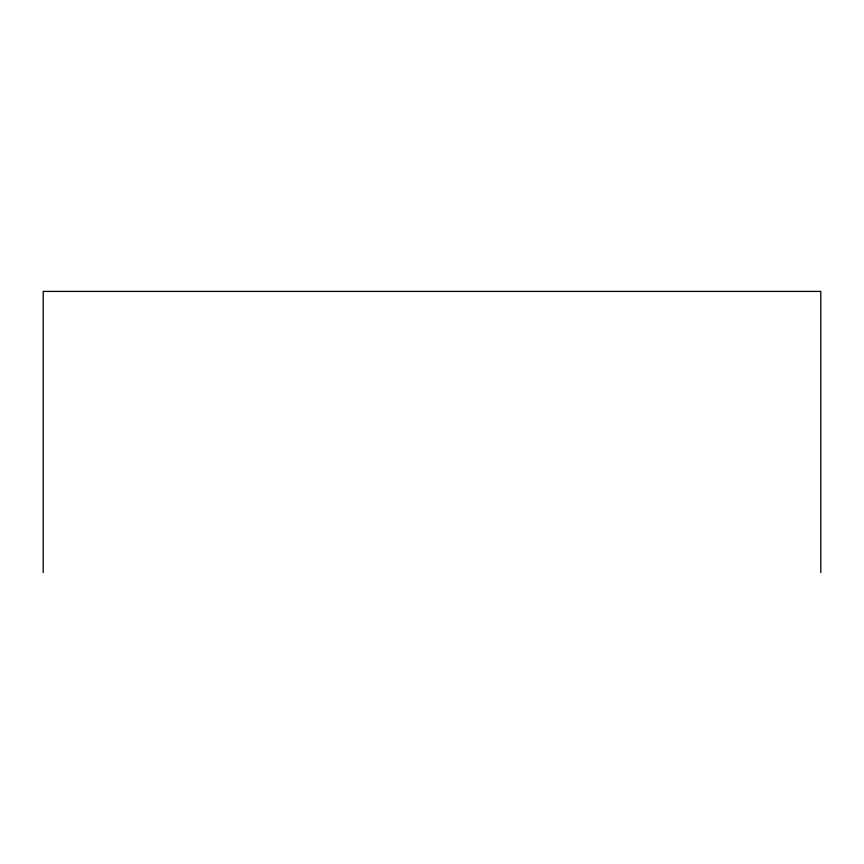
<?xml version="1.0" encoding="UTF-8"?>
<svg xmlns="http://www.w3.org/2000/svg" width="864" height="864" viewBox="0 0 864 864"><rect width="100%" height="100%" fill="white"/><g stroke="black" fill="none" stroke-linecap="round" stroke-linejoin="round"><path stroke-width="1.3" d="M820.8 572.584L820.8 291.416L43.2 291.416L43.2 572.584"/></g></svg>
